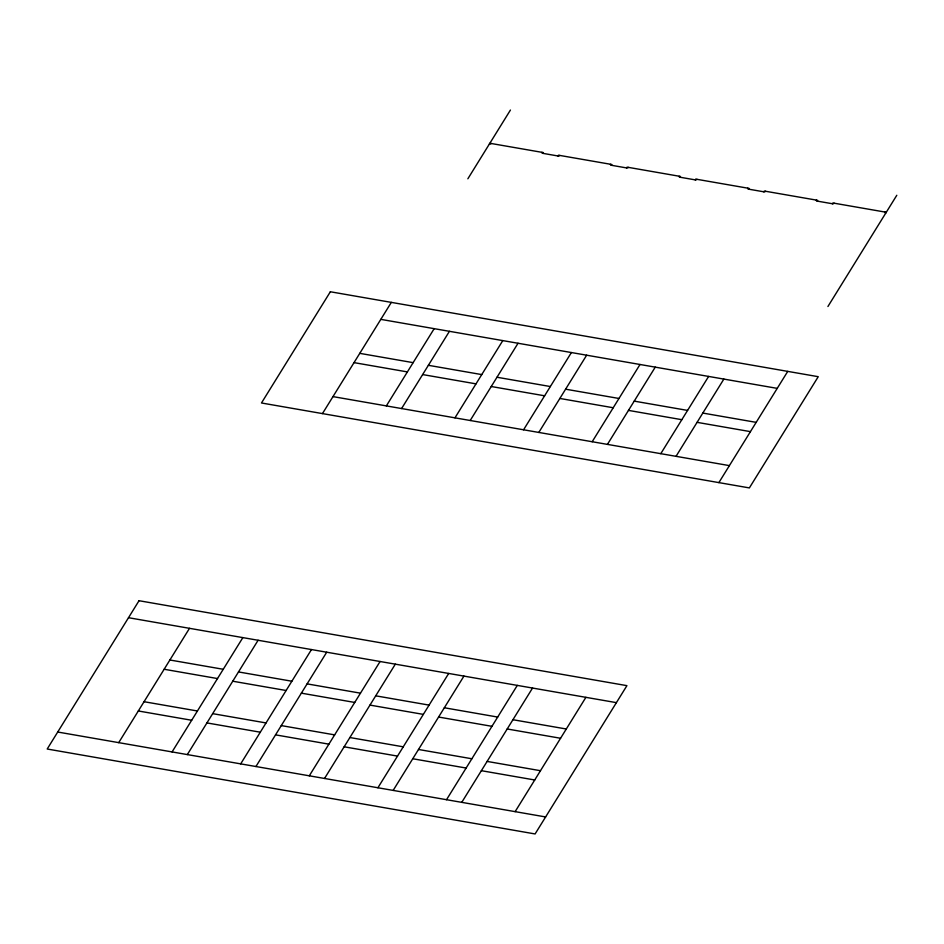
<?xml version="1.0" encoding="UTF-8"?>
<svg xmlns="http://www.w3.org/2000/svg" width="944" height="944" viewBox="0 0 944 944"><rect width="100%" height="100%" fill="white"/><g stroke="black" fill="none" stroke-linecap="round" stroke-linejoin="round"><path stroke-width="1.42" d="M118.708 742.645L189.496 628.326M322.459 413.602L391.335 302.375M467.858 178.794L510.433 110.047M172.068 751.931L242.856 637.613M386.344 405.896L434.181 328.665M541.95 152.338A1.357 0.802 -4.2 0 0 542.753 153.329L543.225 152.55L489.865 143.264M187.325 754.586L258.101 640.268M401.589 408.551L449.427 331.309M542.753 153.329L557.998 155.984L558.47 155.205L611.842 164.492L611.358 165.271A1.357 0.802 -4.2 0 1 610.567 164.28M240.685 763.873L311.473 649.555M454.961 417.838L502.786 340.607M255.93 766.528L326.718 652.21M470.206 420.493L518.032 343.262M611.358 165.271L626.604 167.926L627.087 167.147L680.447 176.445L679.963 177.212A1.357 0.802 -4.2 0 1 679.173 176.221M309.29 775.815L380.078 661.508M523.566 429.791L571.391 352.549M324.535 778.47L395.324 664.163M538.812 432.435L586.649 355.204M679.963 177.212L695.221 179.867L695.693 179.1L749.052 188.387L748.58 189.154A1.357 0.802 -4.2 0 1 747.79 188.163M377.907 787.756L448.695 673.45M592.183 441.733L640.008 364.49M393.152 790.411L463.941 676.105M607.429 444.388L655.254 367.145M748.58 189.154L763.826 191.809L764.31 191.042L817.669 200.329L817.185 201.096A1.357 0.802 -4.2 0 1 816.395 200.104M446.512 799.71L517.3 685.391M660.788 453.675L708.614 376.432M461.758 802.353L532.546 688.046M676.034 456.33L723.859 379.087M817.185 201.096L832.431 203.751L832.915 202.984L886.274 212.27M515.129 811.651L585.905 697.333M718.88 482.608L787.744 371.381M827.923 306.505L896.8 195.278M380.81 319.367L777.231 388.373M359.77 353.351L413.13 362.649M428.375 365.304L481.747 374.591M496.992 377.246L550.352 386.533M565.598 389.188L618.957 398.474M634.215 401.129L687.574 410.416M702.82 413.071L756.179 422.357M354.024 362.626L407.395 371.912M422.641 374.567L476 383.854M491.246 386.509L544.617 395.796M559.863 398.451L613.222 407.749M628.468 410.392L681.828 419.691M697.085 422.346L750.445 431.632M332.984 396.61L729.393 465.616M128.514 617.706L616.408 702.643M169.885 659.998L223.244 669.284M238.502 671.939L291.861 681.226M307.107 683.881L360.466 693.167M375.712 695.822L429.083 705.109M444.329 707.764L497.689 717.062M512.934 719.717L566.306 729.004M164.15 669.261L217.509 678.559M232.755 681.214L286.126 690.501M301.372 693.156L354.732 702.442M369.977 705.097L423.337 714.384M438.582 717.039L491.954 726.325M507.199 728.98L560.559 738.267M144.054 701.711L197.426 710.997M212.671 713.652L266.031 722.939M281.277 725.594L334.648 734.88M349.894 737.535L403.253 746.822M418.499 749.477L471.858 758.764M487.104 761.419L540.475 770.705M138.32 710.974L191.679 720.26M206.925 722.915L260.296 732.202M275.542 734.857L328.901 744.155M344.147 746.798L397.518 756.097M412.764 758.752L466.124 768.038M481.369 770.693L534.729 779.98M57.726 732.025L545.62 816.949M559.745 155.43A1.357 0.802 -4.2 0 1 557.998 155.984M696.967 179.313A1.357 0.802 -4.2 0 1 695.221 179.867M628.35 167.371A1.357 0.802 -4.2 0 1 626.604 167.926M765.572 191.254A1.357 0.802 -4.2 0 1 763.826 191.809M834.189 203.208A1.357 0.802 -4.2 0 1 832.431 203.751M885.802 213.037A1.357 0.802 -4.2 0 1 885.012 212.046M491.128 143.488A1.357 0.802 -4.2 0 1 489.381 144.043M139.028 600.714L47.2 749.017L535.095 833.953L626.922 685.651L139.028 600.714M330.353 291.767L261.476 402.982L749.371 487.918L818.247 376.691L330.353 291.767"/></g></svg>
